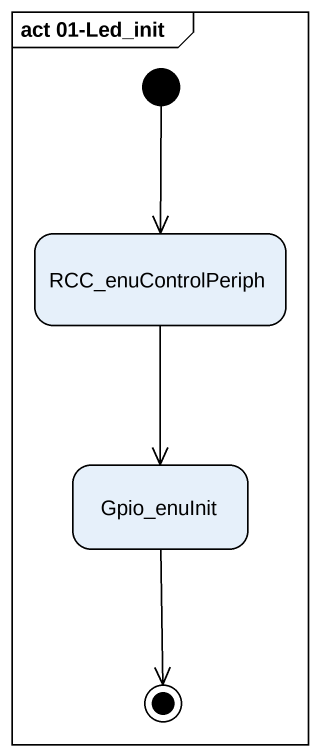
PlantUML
@startuml
mainframe act 01-Led_init
hide empty description
state RCC_enuControlPeriph
state Gpio_enuInit
[*] --> RCC_enuControlPeriph
RCC_enuControlPeriph --> Gpio_enuInit
Gpio_enuInit --> [*]
@enduml
